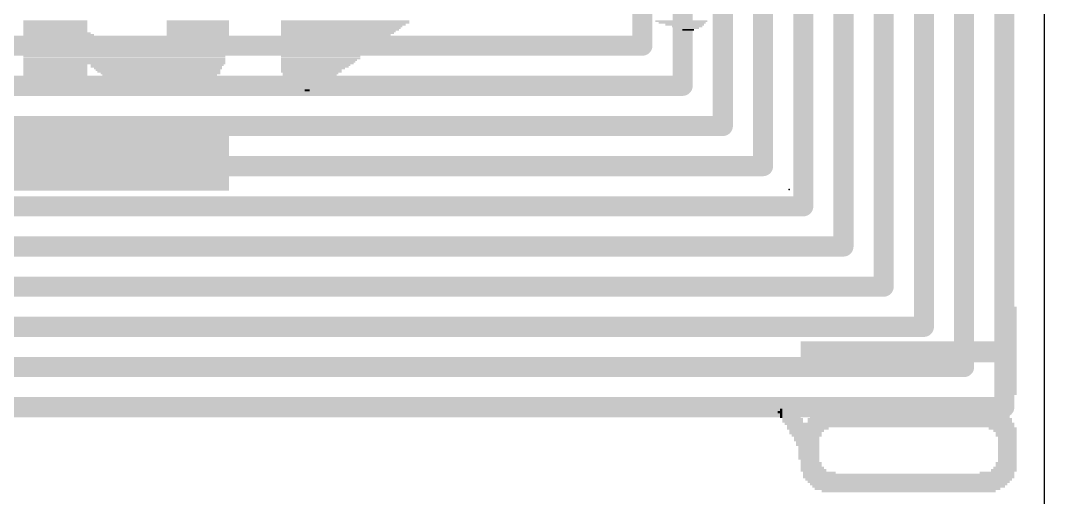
# Model space of a CAD drawing. Extents: x -8.6 to 30.2, y -8.2 to 38.7.
# Drawn here: x 15.21 to 25.4, y 11.79 to 16.54 of the extents above; entities that cross this region are included whole.
import ezdxf

# ---------------------------------------------------------------- set-up
doc = ezdxf.new("R2010")
doc.units = 0
for name, color, linetype in [('1', 12, 'CONTINUOUS'), ('20', 53, 'CONTINUOUS'), ('22', 6, 'CONTINUOUS'), ('24', 6, 'CONTINUOUS')]:
    doc.layers.add(name, color=color, linetype=linetype)

# ---------------------------------------------------------------- blocks, each defined once
blk = doc.blocks.new('RECT')
blk.add_solid([(-0.5, -0.5), (0.5, -0.5), (-0.5, 0.5), (0.5, 0.5)])

msp = doc.modelspace()

# ---------------------------------------------------------------- linework, layer by layer
at = {"layer": '1', "const_width": 0.2}
for points in [[(25, 27.693), (25, 12.693)], [(24.6, 27.293), (24.6, 13.093)], [(24.2, 26.893), (24.2, 13.493)], [(23.8, 26.493), (23.8, 13.893)], [(23.4, 26.093), (23.4, 14.293)], [(23, 25.693), (23, 14.693)], [(22.6, 25.293), (22.6, 15.093)], [(22.2, 24.893), (22.2, 15.493)], [(21.8, 24.493), (21.8, 15.893)], [(21.4, 24.093), (21.4, 16.293)], [(21.4, 16.293), (4.4, 16.293)], [(21.8, 15.893), (4, 15.893)], [(22.2, 15.493), (3.6, 15.493)], [(22.6, 15.093), (3.2, 15.093)], [(23, 14.693), (2.8, 14.693)], [(23.4, 14.293), (2.4, 14.293)], [(23.8, 13.893), (2, 13.893)], [(24.2, 13.493), (1.6, 13.493)], [(24.6, 13.093), (1.2, 13.093)], [(25, 12.693), (0.8, 12.693)]]:
    msp.add_lwpolyline(points, dxfattribs=at)
at = {"layer": '1', "const_width": 0.1}
for points in [[(21.35, 16.293, 1), (21.45, 16.293)], [(21.4, 16.243, 1), (21.4, 16.343)], [(21.75, 15.893, 1), (21.85, 15.893)], [(21.8, 15.843, 1), (21.8, 15.943)], [(22.2, 15.443, 1), (22.2, 15.543)], [(22.15, 15.493, 1), (22.25, 15.493)], [(22.6, 15.043, 1), (22.6, 15.143)], [(22.55, 15.093, 1), (22.65, 15.093)], [(23, 14.643, 1), (23, 14.743)], [(22.95, 14.693, 1), (23.05, 14.693)], [(23.4, 14.243, 1), (23.4, 14.343)], [(23.35, 14.293, 1), (23.45, 14.293)], [(23.8, 13.843, 1), (23.8, 13.943)], [(23.75, 13.893, 1), (23.85, 13.893)], [(24.2, 13.443, 1), (24.2, 13.543)], [(24.15, 13.493, 1), (24.25, 13.493)], [(24.55, 13.093, 1), (24.65, 13.093)], [(24.6, 13.043, 1), (24.6, 13.143)], [(24.95, 12.693, 1), (25.05, 12.693)], [(25, 12.643, 1), (25, 12.743)]]:
    msp.add_lwpolyline(points, format="xyb", dxfattribs=at)
at = {"layer": '20'}
msp.add_line((25.4, 2.54), (25.4, 29.21), dxfattribs=at)
at = {"layer": '24'}
msp.add_point((22.86, 14.859), dxfattribs=at)

# ---------------------------------------------------------------- block references
at = {"layer": '22'}
for p, xscale, yscale, rotation in [((15.5593, 16.5354), 0.637, 0.0168, 180), ((15.5593, 16.5187), 0.637, 0.0167, 180), ((15.5593, 16.5019), 0.637, 0.0168, 180), ((16.9759, 16.5354), 0.6203, 0.0168, 180), ((16.9759, 16.5187), 0.6203, 0.0167, 180), ((16.9759, 16.5019), 0.6203, 0.0168, 180), ((18.4427, 16.5354), 1.274, 0.0168, 180), ((18.4427, 16.5187), 1.274, 0.0167, 180), ((18.426, 16.5019), 1.2405, 0.0168, 180), ((21.7871, 16.5354), 0.5196, 0.0168, 180), ((21.7955, 16.5187), 0.4694, 0.0167, 180), ((21.8206, 16.5019), 0.3856, 0.0168, 180), ((15.5593, 16.4851), 0.637, 0.0168, 180), ((15.5593, 16.4684), 0.637, 0.0167, 180), ((15.5593, 16.4516), 0.637, 0.0168, 180), ((15.5593, 16.4348), 0.637, 0.0168, 180), ((15.5928, 16.4013), 0.704, 0.0168, 180), ((15.5761, 16.4181), 0.6705, 0.0167, 180), ((16.9759, 16.4851), 0.6203, 0.0168, 180), ((16.9759, 16.4684), 0.6203, 0.0167, 180), ((16.9759, 16.4516), 0.6203, 0.0168, 180), ((16.9759, 16.4348), 0.6203, 0.0168, 180), ((16.9759, 16.4181), 0.6203, 0.0167, 180), ((16.9759, 16.4013), 0.6203, 0.0168, 180), ((18.4092, 16.4851), 1.207, 0.0168, 180), ((18.4008, 16.4684), 1.1902, 0.0167, 180), ((18.3924, 16.4516), 1.1734, 0.0168, 180), ((18.3757, 16.4348), 1.1399, 0.0168, 180), ((18.3673, 16.4181), 1.1231, 0.0167, 180), ((18.3505, 16.4013), 1.0896, 0.0168, 180), ((21.8458, 16.4851), 0.3018, 0.0168, 180), ((21.8374, 16.4684), 0.2514, 0.0167, 180), ((21.8542, 16.4516), 0.1173, 0.0168, 180), ((15.6515, 16.351), 0.8214, 0.0168, 180), ((16.255, 16.3007), 2.0284, 0.0168, 180), ((15.618, 16.3845), 0.7543, 0.0168, 180), ((15.6264, 16.3678), 0.7711, 0.0167, 180), ((15.6851, 16.3343), 0.8885, 0.0167, 180), ((15.7186, 16.3175), 0.9555, 0.0168, 180), ((16.9171, 16.3175), 0.7041, 0.0168, 180), ((16.9339, 16.3343), 0.6706, 0.0167, 180), ((16.9591, 16.351), 0.6538, 0.0168, 180), ((16.9674, 16.3845), 0.6371, 0.0168, 180), ((16.9674, 16.3678), 0.6371, 0.0167, 180), ((18.3421, 16.3845), 1.0728, 0.0168, 180), ((18.3338, 16.3678), 1.0561, 0.0167, 180), ((18.317, 16.351), 1.0226, 0.0168, 180), ((18.3086, 16.3343), 1.0058, 0.0167, 180), ((18.3002, 16.3175), 0.989, 0.0168, 180), ((18.2835, 16.3007), 0.9555, 0.0168, 180), ((16.255, 16.284), 2.0284, 0.0167, 180), ((16.255, 16.2672), 2.0284, 0.0168, 180), ((16.255, 16.2504), 2.0284, 0.0168, 180), ((16.255, 16.2337), 2.0284, 0.0167, 180), ((16.255, 16.2169), 2.0284, 0.0168, 180), ((16.255, 16.2001), 2.0284, 0.0168, 180), ((18.2751, 16.284), 0.9387, 0.0167, 180), ((18.2667, 16.2672), 0.922, 0.0168, 180), ((18.2499, 16.2504), 0.8884, 0.0168, 180), ((18.2416, 16.2337), 0.8717, 0.0167, 180), ((18.2332, 16.2169), 0.8549, 0.0168, 180), ((18.2164, 16.2001), 0.8214, 0.0168, 180), ((16.2466, 16.1834), 2.0116, 0.0167, 180), ((16.2466, 16.1666), 2.0116, 0.0168, 180), ((16.2466, 16.1498), 2.0116, 0.0168, 180), ((16.2466, 16.1331), 2.0116, 0.0167, 180), ((16.2466, 16.1163), 2.0116, 0.0168, 180), ((15.5593, 16.0996), 0.637, 0.0167, 180), ((16.5735, 16.0996), 1.3244, 0.0167, 180), ((18.1997, 16.1834), 0.7879, 0.0167, 180), ((18.1997, 16.1666), 0.7879, 0.0168, 180), ((18.1829, 16.1498), 0.7543, 0.0168, 180), ((18.1745, 16.1331), 0.7376, 0.0167, 180), ((18.1661, 16.1163), 0.7208, 0.0168, 180), ((18.1494, 16.0996), 0.6873, 0.0167, 180), ((15.5593, 16.0828), 0.637, 0.0168, 180), ((15.5593, 16.066), 0.637, 0.0168, 180), ((15.5593, 16.0493), 0.637, 0.0167, 180), ((15.5593, 16.0325), 0.637, 0.0168, 180), ((15.5593, 16.0157), 0.637, 0.0168, 180), ((15.5593, 15.999), 0.637, 0.0167, 180), ((16.5651, 16.0828), 1.3076, 0.0168, 180), ((16.5818, 16.066), 1.2741, 0.0168, 180), ((16.5818, 16.0493), 1.2405, 0.0167, 180), ((16.5903, 16.0325), 1.2237, 0.0168, 180), ((16.607, 16.0157), 1.1902, 0.0168, 180), ((16.5986, 15.999), 1.1399, 0.0167, 180), ((18.141, 16.0828), 0.6705, 0.0168, 180), ((18.1242, 16.066), 0.637, 0.0168, 180), ((18.1075, 16.0493), 0.6035, 0.0167, 180), ((18.1075, 16.0325), 0.6035, 0.0168, 180), ((18.099, 16.0157), 0.5532, 0.0168, 180), ((18.0907, 15.999), 0.5365, 0.0167, 180), ((15.5593, 15.9822), 0.637, 0.0168, 180), ((15.5593, 15.9654), 0.637, 0.0168, 180), ((15.5593, 15.9487), 0.637, 0.0167, 180), ((15.5593, 15.9319), 0.637, 0.0168, 180), ((15.5593, 15.9152), 0.637, 0.0167, 180), ((15.5593, 15.8984), 0.637, 0.0168, 180), ((16.607, 15.9822), 1.1232, 0.0168, 180), ((16.6154, 15.9654), 1.0729, 0.0168, 180), ((16.6154, 15.9487), 1.0058, 0.0167, 180), ((16.6238, 15.9319), 0.989, 0.0168, 180), ((16.6238, 15.9152), 0.922, 0.0167, 180), ((16.6238, 15.8984), 0.8214, 0.0168, 180), ((18.0907, 15.9822), 0.5029, 0.0168, 180), ((18.0739, 15.9654), 0.4694, 0.0168, 180), ((18.0739, 15.9487), 0.4359, 0.0167, 180), ((18.0571, 15.9319), 0.4024, 0.0168, 180), ((18.0655, 15.9152), 0.352, 0.0167, 180), ((18.0571, 15.8984), 0.3018, 0.0168, 180), ((15.5593, 15.8816), 0.637, 0.0168, 180), ((15.5593, 15.8649), 0.637, 0.0167, 180), ((16.6238, 15.8816), 0.7879, 0.0168, 180), ((16.6238, 15.8649), 0.5868, 0.0167, 180), ((18.0571, 15.8816), 0.2682, 0.0168, 180), ((18.0571, 15.8649), 0.2012, 0.0167, 180), ((18.0655, 15.8481), 0.0503, 0.0168, 180), ((10.287, 15.5463), 13.998, 0.0168, 180), ((10.287, 15.5296), 13.998, 0.0167, 180), ((10.287, 15.5128), 13.998, 0.0168, 180), ((10.287, 15.4961), 13.998, 0.0167, 180), ((10.287, 15.4793), 13.998, 0.0168, 180), ((10.287, 15.4625), 13.998, 0.0168, 180), ((13.8662, 15.4458), 6.8397, 0.0167, 180), ((13.8662, 15.429), 6.8397, 0.0168, 180), ((13.8662, 15.4122), 6.8397, 0.0168, 180), ((13.8662, 15.3955), 6.8397, 0.0167, 180), ((13.8662, 15.3787), 6.8397, 0.0168, 180), ((13.8662, 15.3619), 6.8397, 0.0168, 180), ((13.8662, 15.3452), 6.8397, 0.0167, 180), ((13.8662, 15.3284), 6.8397, 0.0168, 180), ((13.8662, 15.3116), 6.8397, 0.0168, 180), ((13.8662, 15.2949), 6.8397, 0.0167, 180), ((13.8662, 15.2781), 6.8397, 0.0168, 180), ((13.8662, 15.2614), 6.8397, 0.0167, 180), ((13.8662, 15.2446), 6.8397, 0.0168, 180), ((13.8662, 15.2278), 6.8397, 0.0168, 180), ((13.8662, 15.2111), 6.8397, 0.0167, 180), ((13.8662, 15.1943), 6.8397, 0.0168, 180), ((13.8662, 15.1775), 6.8397, 0.0168, 180), ((13.8662, 15.1608), 6.8397, 0.0167, 180), ((13.8662, 15.144), 6.8397, 0.0168, 180), ((13.8662, 15.1272), 6.8397, 0.0168, 180), ((13.8662, 15.1105), 6.8397, 0.0167, 180), ((13.8662, 15.0937), 6.8397, 0.0168, 180), ((13.8662, 15.077), 6.8397, 0.0167, 180), ((13.8662, 15.0602), 6.8397, 0.0168, 180), ((13.8662, 15.0434), 6.8397, 0.0168, 180), ((13.8662, 15.0267), 6.8397, 0.0167, 180), ((13.8662, 15.0099), 6.8397, 0.0168, 180), ((13.8662, 14.9931), 6.8397, 0.0168, 180), ((13.8662, 14.9764), 6.8397, 0.0167, 180), ((13.8662, 14.9596), 6.8397, 0.0168, 180), ((13.8662, 14.9428), 6.8397, 0.0168, 180), ((13.8662, 14.9261), 6.8397, 0.0167, 180), ((13.8662, 14.9093), 6.8397, 0.0168, 180), ((13.8662, 14.8925), 6.8397, 0.0168, 180), ((13.8662, 14.8758), 6.8397, 0.0167, 180), ((13.8662, 14.859), 6.8397, 0.0168, 180), ((24.9267, 13.2537), 0.8788, 0.0231, 90), ((24.9498, 13.2537), 0.8788, 0.0231, 90), ((24.9729, 13.2537), 0.8788, 0.0231, 90), ((24.996, 13.2537), 0.8788, 0.0231, 90), ((25.019, 13.2537), 0.8788, 0.0229, 90), ((25.042, 13.2537), 0.8788, 0.0231, 90), ((25.0651, 13.2537), 0.8788, 0.0231, 90), ((25.0882, 13.2537), 0.8788, 0.0231, 90), ((25.1113, 13.2537), 0.8788, 0.0231, 90), ((22.987, 13.2436), 0.2083, 0.0229, 90), ((23.01, 13.2436), 0.2083, 0.0231, 90), ((23.0331, 13.2436), 0.2083, 0.0231, 90), ((23.0562, 13.2436), 0.2083, 0.0231, 90), ((23.0793, 13.2436), 0.2083, 0.0231, 90), ((23.1024, 13.2436), 0.2083, 0.0231, 90), ((23.1256, 13.2436), 0.2083, 0.0231, 90), ((23.1487, 13.2436), 0.2083, 0.0231, 90), ((23.1718, 13.2436), 0.2083, 0.0231, 90), ((23.1949, 13.2436), 0.2083, 0.0231, 90), ((23.218, 13.2436), 0.2083, 0.0231, 90), ((23.241, 13.2436), 0.2083, 0.0229, 90), ((23.264, 13.2436), 0.2083, 0.0231, 90), ((23.2871, 13.2436), 0.2083, 0.0231, 90), ((23.3102, 13.2436), 0.2083, 0.0231, 90), ((23.3333, 13.2436), 0.2083, 0.0231, 90), ((23.3564, 13.2436), 0.2083, 0.0231, 90), ((23.3796, 13.2436), 0.2083, 0.0231, 90), ((23.4027, 13.2436), 0.2083, 0.0231, 90), ((23.4258, 13.2436), 0.2083, 0.0231, 90), ((23.4489, 13.2436), 0.2083, 0.0231, 90), ((23.472, 13.2436), 0.2083, 0.0231, 90), ((23.495, 13.2436), 0.2083, 0.0229, 90), ((23.518, 13.2436), 0.2083, 0.0231, 90), ((23.5411, 13.2436), 0.2083, 0.0231, 90), ((23.5642, 13.2436), 0.2083, 0.0231, 90), ((23.5873, 13.2436), 0.2083, 0.0231, 90), ((23.6104, 13.2436), 0.2083, 0.0231, 90), ((23.6336, 13.2436), 0.2083, 0.0231, 90), ((23.6567, 13.2436), 0.2083, 0.0231, 90), ((23.6798, 13.2436), 0.2083, 0.0231, 90), ((23.7029, 13.2436), 0.2083, 0.0231, 90), ((23.726, 13.2436), 0.2083, 0.0231, 90), ((23.749, 13.2436), 0.2083, 0.0229, 90), ((23.772, 13.2436), 0.2083, 0.0231, 90), ((23.7951, 13.2436), 0.2083, 0.0231, 90), ((23.8182, 13.2436), 0.2083, 0.0231, 90), ((23.8413, 13.2436), 0.2083, 0.0231, 90), ((23.8644, 13.2436), 0.2083, 0.0231, 90), ((23.8876, 13.2436), 0.2083, 0.0231, 90), ((23.9107, 13.2436), 0.2083, 0.0231, 90), ((23.9338, 13.2436), 0.2083, 0.0231, 90), ((23.9569, 13.2436), 0.2083, 0.0231, 90), ((23.98, 13.2436), 0.2083, 0.0231, 90), ((24.003, 13.2436), 0.2083, 0.0229, 90), ((24.026, 13.2436), 0.2083, 0.0231, 90), ((24.0491, 13.2436), 0.2083, 0.0231, 90), ((24.0722, 13.2436), 0.2083, 0.0231, 90), ((24.0953, 13.2436), 0.2083, 0.0231, 90), ((24.1184, 13.2436), 0.2083, 0.0231, 90), ((24.1416, 13.2436), 0.2083, 0.0231, 90), ((24.1647, 13.2436), 0.2083, 0.0231, 90), ((24.1878, 13.2436), 0.2083, 0.0231, 90), ((24.2109, 13.2436), 0.2083, 0.0231, 90), ((24.234, 13.2436), 0.2083, 0.0231, 90), ((24.257, 13.2436), 0.2083, 0.0229, 90), ((24.28, 13.2436), 0.2083, 0.0231, 90), ((24.3031, 13.2436), 0.2083, 0.0231, 90), ((24.3262, 13.2436), 0.2083, 0.0231, 90), ((24.3493, 13.2436), 0.2083, 0.0231, 90), ((24.3724, 13.2436), 0.2083, 0.0231, 90), ((24.3956, 13.2436), 0.2083, 0.0231, 90), ((24.4187, 13.2436), 0.2083, 0.0231, 90), ((24.4418, 13.2436), 0.2083, 0.0231, 90), ((24.4649, 13.2436), 0.2083, 0.0231, 90), ((24.488, 13.2436), 0.2083, 0.0231, 90), ((24.511, 13.2436), 0.2083, 0.0229, 90), ((24.534, 13.2436), 0.2083, 0.0231, 90), ((24.5571, 13.2436), 0.2083, 0.0231, 90), ((24.5802, 13.2436), 0.2083, 0.0231, 90), ((24.6033, 13.2436), 0.2083, 0.0231, 90), ((24.6264, 13.2436), 0.2083, 0.0231, 90), ((24.6496, 13.2436), 0.2083, 0.0231, 90), ((24.6727, 13.2436), 0.2083, 0.0231, 90), ((24.6958, 13.2436), 0.2083, 0.0231, 90), ((24.7189, 13.2436), 0.2083, 0.0231, 90), ((24.742, 13.2436), 0.2083, 0.0231, 90), ((24.765, 13.2436), 0.2083, 0.0229, 90), ((24.788, 13.2436), 0.2083, 0.0231, 90), ((24.8111, 13.2436), 0.2083, 0.0231, 90), ((24.8342, 13.2436), 0.2083, 0.0231, 90), ((24.8573, 13.2436), 0.2083, 0.0231, 90), ((24.8804, 13.2436), 0.2083, 0.0231, 90), ((24.9036, 13.2436), 0.2083, 0.0231, 90), ((22.8947, 12.573), 0.3454, 0.0231, 90), ((22.9178, 12.5501), 0.3912, 0.0231, 90), ((22.756, 12.6429), 0.0229, 0.0231, 90), ((22.7791, 12.6314), 0.0914, 0.0231, 90), ((22.8022, 12.6073), 0.1397, 0.0231, 90), ((22.8253, 12.6073), 0.1854, 0.0231, 90), ((22.8484, 12.5959), 0.254, 0.0231, 90), ((22.8716, 12.573), 0.2997, 0.0231, 90), ((22.9409, 12.5031), 0.3937, 0.0231, 90), ((23.1487, 12.2619), 0.7849, 0.0231, 90), ((23.1718, 12.5387), 0.2769, 0.0231, 90), ((23.1949, 12.5616), 0.2311, 0.0231, 90), ((23.218, 12.573), 0.2083, 0.0231, 90), ((23.241, 12.573), 0.2083, 0.0229, 90), ((23.264, 12.5959), 0.2083, 0.0231, 90), ((23.2871, 12.5959), 0.2083, 0.0231, 90), ((23.3102, 12.5959), 0.2083, 0.0231, 90), ((23.3333, 12.5959), 0.2083, 0.0231, 90), ((23.3564, 12.5959), 0.2083, 0.0231, 90), ((23.3796, 12.5959), 0.2083, 0.0231, 90), ((23.4027, 12.5959), 0.2083, 0.0231, 90), ((23.4258, 12.5959), 0.2083, 0.0231, 90), ((23.4489, 12.5959), 0.2083, 0.0231, 90), ((23.472, 12.5959), 0.2083, 0.0231, 90), ((23.495, 12.5959), 0.2083, 0.0229, 90), ((23.518, 12.5959), 0.2083, 0.0231, 90), ((23.5411, 12.5959), 0.2083, 0.0231, 90), ((23.5642, 12.5959), 0.2083, 0.0231, 90), ((23.5873, 12.5959), 0.2083, 0.0231, 90), ((23.6104, 12.5959), 0.2083, 0.0231, 90), ((23.6336, 12.5959), 0.2083, 0.0231, 90), ((23.6567, 12.5959), 0.2083, 0.0231, 90), ((23.6798, 12.5959), 0.2083, 0.0231, 90), ((23.7029, 12.5959), 0.2083, 0.0231, 90), ((23.726, 12.5959), 0.2083, 0.0231, 90), ((23.749, 12.5959), 0.2083, 0.0229, 90), ((23.772, 12.5959), 0.2083, 0.0231, 90), ((23.7951, 12.5959), 0.2083, 0.0231, 90), ((23.8182, 12.5959), 0.2083, 0.0231, 90), ((23.8413, 12.5959), 0.2083, 0.0231, 90), ((23.8644, 12.5959), 0.2083, 0.0231, 90), ((23.8876, 12.5959), 0.2083, 0.0231, 90), ((23.9107, 12.5959), 0.2083, 0.0231, 90), ((23.9338, 12.5959), 0.2083, 0.0231, 90), ((23.9569, 12.5959), 0.2083, 0.0231, 90), ((23.98, 12.5959), 0.2083, 0.0231, 90), ((24.003, 12.5959), 0.2083, 0.0229, 90), ((24.026, 12.5959), 0.2083, 0.0231, 90), ((24.0491, 12.5959), 0.2083, 0.0231, 90), ((24.0722, 12.5959), 0.2083, 0.0231, 90), ((24.0953, 12.5959), 0.2083, 0.0231, 90), ((24.1184, 12.5959), 0.2083, 0.0231, 90), ((24.1416, 12.5959), 0.2083, 0.0231, 90), ((24.1647, 12.5959), 0.2083, 0.0231, 90), ((24.1878, 12.5959), 0.2083, 0.0231, 90), ((24.2109, 12.5959), 0.2083, 0.0231, 90), ((24.234, 12.5959), 0.2083, 0.0231, 90), ((24.257, 12.5959), 0.2083, 0.0229, 90), ((24.28, 12.5959), 0.2083, 0.0231, 90), ((24.3031, 12.5959), 0.2083, 0.0231, 90), ((24.3262, 12.5959), 0.2083, 0.0231, 90), ((24.3493, 12.5959), 0.2083, 0.0231, 90), ((24.3724, 12.5959), 0.2083, 0.0231, 90), ((24.3956, 12.5959), 0.2083, 0.0231, 90), ((24.4187, 12.5959), 0.2083, 0.0231, 90), ((24.4418, 12.5959), 0.2083, 0.0231, 90), ((24.4649, 12.5959), 0.2083, 0.0231, 90), ((24.488, 12.5959), 0.2083, 0.0231, 90), ((24.511, 12.5959), 0.2083, 0.0229, 90), ((24.534, 12.5959), 0.2083, 0.0231, 90), ((24.5571, 12.5959), 0.2083, 0.0231, 90), ((24.5802, 12.5959), 0.2083, 0.0231, 90), ((24.6033, 12.5959), 0.2083, 0.0231, 90), ((24.6264, 12.5959), 0.2083, 0.0231, 90), ((24.6496, 12.5959), 0.2083, 0.0231, 90), ((24.6727, 12.5959), 0.2083, 0.0231, 90), ((24.6958, 12.5959), 0.2083, 0.0231, 90), ((24.7189, 12.5959), 0.2083, 0.0231, 90), ((24.742, 12.5959), 0.2083, 0.0231, 90), ((24.765, 12.5959), 0.2083, 0.0229, 90), ((24.788, 12.5959), 0.2083, 0.0231, 90), ((24.8111, 12.5959), 0.2083, 0.0231, 90), ((24.8342, 12.5959), 0.2083, 0.0231, 90), ((24.8573, 12.5844), 0.2311, 0.0231, 90), ((24.8804, 12.5844), 0.2311, 0.0231, 90), ((24.9036, 12.5616), 0.2311, 0.0231, 90), ((24.9267, 12.5387), 0.2769, 0.0231, 90), ((24.9498, 12.2733), 0.8077, 0.0231, 90), ((24.9729, 12.2733), 0.762, 0.0231, 90), ((24.996, 12.2733), 0.762, 0.0231, 90), ((22.964, 12.4003), 0.4623, 0.0231, 90), ((22.987, 12.319), 0.5334, 0.0229, 90), ((23.01, 12.2606), 0.5537, 0.0231, 90), ((23.0331, 12.2492), 0.5766, 0.0231, 90), ((23.0562, 12.2619), 0.6477, 0.0231, 90), ((23.0793, 12.2619), 0.6934, 0.0231, 90), ((23.1024, 12.2619), 0.7391, 0.0231, 90), ((23.1256, 12.2504), 0.762, 0.0231, 90), ((25.019, 12.2733), 0.7163, 0.0229, 90), ((25.042, 12.2733), 0.6706, 0.0231, 90), ((25.0651, 12.2733), 0.6248, 0.0231, 90), ((25.0882, 12.2606), 0.5537, 0.0231, 90), ((25.1113, 12.272), 0.4394, 0.0231, 90), ((23.1718, 12.0079), 0.2769, 0.0231, 90), ((24.9267, 12.0079), 0.2769, 0.0231, 90), ((23.1949, 11.9736), 0.254, 0.0231, 90), ((23.218, 11.9621), 0.2311, 0.0231, 90), ((23.241, 11.9494), 0.2057, 0.0229, 90), ((23.264, 11.9494), 0.2057, 0.0231, 90), ((23.2871, 11.9494), 0.2057, 0.0231, 90), ((23.3102, 11.9494), 0.2057, 0.0231, 90), ((23.3333, 11.938), 0.1829, 0.0231, 90), ((23.3564, 11.938), 0.1829, 0.0231, 90), ((23.3796, 11.938), 0.1829, 0.0231, 90), ((23.4027, 11.938), 0.1829, 0.0231, 90), ((23.4258, 11.938), 0.1829, 0.0231, 90), ((23.4489, 11.938), 0.1829, 0.0231, 90), ((23.472, 11.938), 0.1829, 0.0231, 90), ((23.495, 11.938), 0.1829, 0.0229, 90), ((23.518, 11.938), 0.1829, 0.0231, 90), ((23.5411, 11.938), 0.1829, 0.0231, 90), ((23.5642, 11.938), 0.1829, 0.0231, 90), ((23.5873, 11.938), 0.1829, 0.0231, 90), ((23.6104, 11.938), 0.1829, 0.0231, 90), ((23.6336, 11.938), 0.1829, 0.0231, 90), ((23.6567, 11.938), 0.1829, 0.0231, 90), ((23.6798, 11.938), 0.1829, 0.0231, 90), ((23.7029, 11.938), 0.1829, 0.0231, 90), ((23.726, 11.938), 0.1829, 0.0231, 90), ((23.749, 11.938), 0.1829, 0.0229, 90), ((23.772, 11.938), 0.1829, 0.0231, 90), ((23.7951, 11.938), 0.1829, 0.0231, 90), ((23.8182, 11.938), 0.1829, 0.0231, 90), ((23.8413, 11.938), 0.1829, 0.0231, 90), ((23.8644, 11.938), 0.1829, 0.0231, 90), ((23.8876, 11.938), 0.1829, 0.0231, 90), ((23.9107, 11.938), 0.1829, 0.0231, 90), ((23.9338, 11.938), 0.1829, 0.0231, 90), ((23.9569, 11.938), 0.1829, 0.0231, 90), ((23.98, 11.938), 0.1829, 0.0231, 90), ((24.003, 11.938), 0.1829, 0.0229, 90), ((24.026, 11.938), 0.1829, 0.0231, 90), ((24.0491, 11.938), 0.1829, 0.0231, 90), ((24.0722, 11.938), 0.1829, 0.0231, 90), ((24.0953, 11.938), 0.1829, 0.0231, 90), ((24.1184, 11.938), 0.1829, 0.0231, 90), ((24.1416, 11.938), 0.1829, 0.0231, 90), ((24.1647, 11.938), 0.1829, 0.0231, 90), ((24.1878, 11.938), 0.1829, 0.0231, 90), ((24.2109, 11.938), 0.1829, 0.0231, 90), ((24.234, 11.938), 0.1829, 0.0231, 90), ((24.257, 11.938), 0.1829, 0.0229, 90), ((24.28, 11.938), 0.1829, 0.0231, 90), ((24.3031, 11.938), 0.1829, 0.0231, 90), ((24.3262, 11.938), 0.1829, 0.0231, 90), ((24.3493, 11.938), 0.1829, 0.0231, 90), ((24.3724, 11.938), 0.1829, 0.0231, 90), ((24.3956, 11.938), 0.1829, 0.0231, 90), ((24.4187, 11.938), 0.1829, 0.0231, 90), ((24.4418, 11.938), 0.1829, 0.0231, 90), ((24.4649, 11.938), 0.1829, 0.0231, 90), ((24.488, 11.938), 0.1829, 0.0231, 90), ((24.511, 11.938), 0.1829, 0.0229, 90), ((24.534, 11.938), 0.1829, 0.0231, 90), ((24.5571, 11.938), 0.1829, 0.0231, 90), ((24.5802, 11.938), 0.1829, 0.0231, 90), ((24.6033, 11.938), 0.1829, 0.0231, 90), ((24.6264, 11.938), 0.1829, 0.0231, 90), ((24.6496, 11.938), 0.1829, 0.0231, 90), ((24.6727, 11.938), 0.1829, 0.0231, 90), ((24.6958, 11.938), 0.1829, 0.0231, 90), ((24.7189, 11.938), 0.1829, 0.0231, 90), ((24.742, 11.938), 0.1829, 0.0231, 90), ((24.765, 11.9494), 0.2057, 0.0229, 90), ((24.788, 11.9494), 0.2057, 0.0231, 90), ((24.8111, 11.9494), 0.2057, 0.0231, 90), ((24.8342, 11.9494), 0.2057, 0.0231, 90), ((24.8573, 11.9494), 0.2057, 0.0231, 90), ((24.8804, 11.9621), 0.2311, 0.0231, 90), ((24.9036, 11.9736), 0.254, 0.0231, 90)]:
    msp.add_blockref('RECT', p, dxfattribs=dict(at, xscale=xscale, yscale=yscale, rotation=rotation))

doc.saveas('drawing.dxf')
